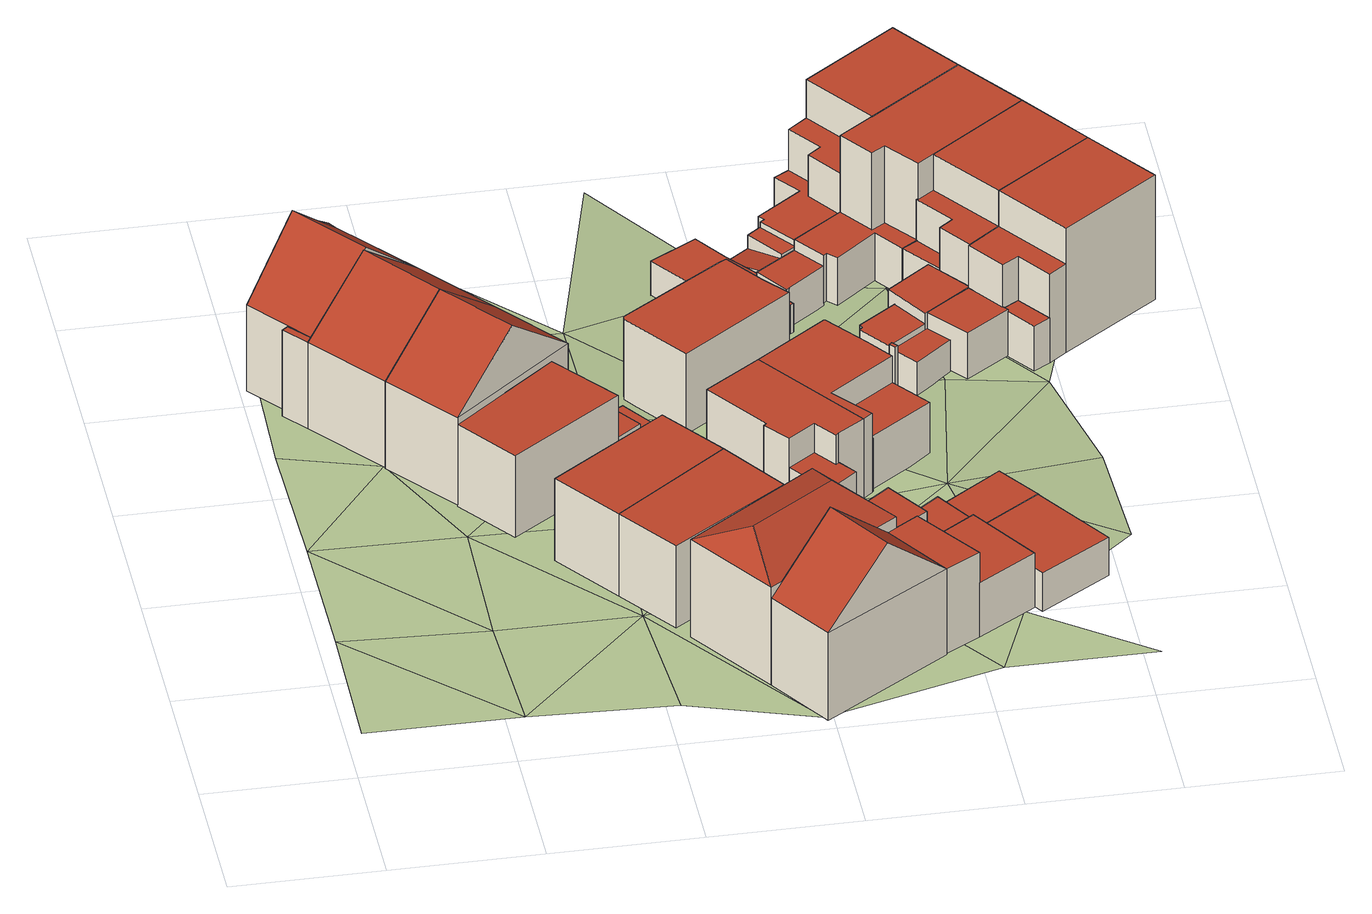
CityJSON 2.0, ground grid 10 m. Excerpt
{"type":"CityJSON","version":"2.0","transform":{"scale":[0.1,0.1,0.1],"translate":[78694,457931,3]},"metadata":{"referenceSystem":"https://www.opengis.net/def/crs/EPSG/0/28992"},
"CityObjects":{
"building1":{"type":"Building","children":["building1-1","building1-2","building1-3","building1-4"]},
"building1-1":{"type":"BuildingPart","attributes":{"RelativeEavesHeight":6.47,"AbsoluteEavesHeight":10.37,"RelativeRidgeHeight":6.47,"AbsoluteRidgeHeight":10.37,"roofType":"1000"},"parents":["building1"],"geometry":[{"type":"Solid","lod":"2","boundaries":[[[[0,1,2,3]],[[1,4,5,2]],[[4,6,7,5]],[[6,0,3,7]],[[6,4,1,0]],[[3,2,5,7]]]],"semantics":{"surfaces":[{"type":"WallSurface"},{"type":"RoofSurface","Slope":90,"Direction":0},{"type":"GroundSurface"}],"values":[[0,0,0,0,1,2]]}}]},
"building1-2":{"type":"BuildingPart","attributes":{"RelativeEavesHeight":6.47,"AbsoluteEavesHeight":10.37,"RelativeRidgeHeight":10.75,"AbsoluteRidgeHeight":14.65,"roofType":"1030"},"parents":["building1"],"geometry":[{"type":"Solid","lod":"2","boundaries":[[[[6,8,9,7]],[[8,10,11,9]],[[10,12,13,11]],[[12,6,7,13]],[[10,8,14]],[[6,12,15]],[[8,6,15,14]],[[12,10,14,15]],[[7,9,11,13]]]],"semantics":{"surfaces":[{"type":"WallSurface"},{"type":"RoofSurface","Slope":49.27,"Direction":230.89},{"type":"RoofSurface","Slope":49.26,"Direction":50.98},{"type":"GroundSurface"}],"values":[[0,0,0,0,0,0,1,2,3]]}}]},
"building1-3":{"type":"BuildingPart","attributes":{"RelativeEavesHeight":6.44,"AbsoluteEavesHeight":10.37,"RelativeRidgeHeight":8.8,"AbsoluteRidgeHeight":12.73,"roofType":"1030"},"parents":["building1"],"geometry":[{"type":"Solid","lod":"2","boundaries":[[[[16,10,11,17]],[[10,18,19,11]],[[18,20,21,19]],[[20,16,17,21]],[[18,10,22]],[[16,20,23]],[[10,16,23,22]],[[20,18,22,23]],[[17,11,19,21]]]],"semantics":{"surfaces":[{"type":"WallSurface"},{"type":"RoofSurface","Slope":52.2,"Direction":49.3},{"type":"RoofSurface","Slope":52.3,"Direction":225.8},{"type":"GroundSurface"}],"values":[[0,0,0,0,0,0,1,2,3]]}}]},
"building1-4":{"type":"BuildingPart","attributes":{"RelativeEavesHeight":6.43,"AbsoluteEavesHeight":10.37,"RelativeRidgeHeight":6.43,"AbsoluteRidgeHeight":10.37,"roofType":"1000"},"parents":["building1"],"geometry":[{"type":"Solid","lod":"2","boundaries":[[[[18,24,25,19]],[[24,26,27,25]],[[26,28,29,27]],[[28,18,19,29]],[[28,26,24,18]],[[19,25,27,29]]]],"semantics":{"surfaces":[{"type":"WallSurface"},{"type":"RoofSurface","Slope":90,"Direction":0},{"type":"GroundSurface"}],"values":[[0,0,0,0,1,2]]}}]},
"building2":{"type":"Building","attributes":{"RelativeEavesHeight":6.49,"AbsoluteEavesHeight":10.37,"RelativeRidgeHeight":10.77,"AbsoluteRidgeHeight":14.65,"roofType":"1030"},"geometry":[{"type":"Solid","lod":"2","boundaries":[[[[30,0,3,31]],[[0,12,13,3]],[[12,32,33,13]],[[32,30,31,33]],[[12,0,34]],[[30,32,35]],[[0,30,35,34]],[[32,12,34,35]],[[31,3,13,33]]]],"semantics":{"surfaces":[{"type":"WallSurface"},{"type":"RoofSurface","Slope":50.64,"Direction":230.99},{"type":"RoofSurface","Slope":50.64,"Direction":51.01},{"type":"GroundSurface"}],"values":[[0,0,0,0,0,0,1,2,3]]}}]},
"building3":{"type":"Building","attributes":{"RelativeEavesHeight":6.62,"AbsoluteEavesHeight":10.37,"RelativeRidgeHeight":10.89,"AbsoluteRidgeHeight":14.65,"roofType":"1030"},"geometry":[{"type":"Solid","lod":"2","boundaries":[[[[36,30,37,38]],[[30,32,39,37]],[[32,40,41,39]],[[40,36,38,41]],[[32,30,35]],[[36,40,42]],[[30,36,42,35]],[[40,32,35,42]],[[38,37,39,41]]]],"semantics":{"surfaces":[{"type":"WallSurface"},{"type":"RoofSurface","Slope":50.66,"Direction":231.15},{"type":"RoofSurface","Slope":50.66,"Direction":51.07},{"type":"GroundSurface"}],"values":[[0,0,0,0,0,0,1,2,3]]}}]},
"building4":{"type":"Building","children":["building4-1","building4-2","building4-3"]},
"building4-1":{"type":"BuildingPart","attributes":{"RelativeEavesHeight":6.18,"AbsoluteEavesHeight":9.88,"RelativeRidgeHeight":6.18,"AbsoluteRidgeHeight":9.88,"roofType":"1000"},"parents":["building4"],"geometry":[{"type":"Solid","lod":"2","boundaries":[[[[43,44,45,46]],[[44,47,48,45]],[[47,49,50,48]],[[49,43,46,50]],[[49,47,44,43]],[[46,45,48,50]]]],"semantics":{"surfaces":[{"type":"WallSurface"},{"type":"RoofSurface","Slope":90,"Direction":0},{"type":"GroundSurface"}],"values":[[0,0,0,0,1,2]]}}]},
"building4-2":{"type":"BuildingPart","attributes":{"RelativeEavesHeight":2.96,"AbsoluteEavesHeight":6.72,"RelativeRidgeHeight":2.96,"AbsoluteRidgeHeight":6.72,"roofType":"1000"},"parents":["building4"],"geometry":[{"type":"Solid","lod":"2","boundaries":[[[[51,52,53,54]],[[52,55,56,53]],[[55,57,58,56]],[[57,51,54,58]],[[57,55,52,51]],[[54,53,56,58]]]],"semantics":{"surfaces":[{"type":"WallSurface"},{"type":"RoofSurface","Slope":90,"Direction":0},{"type":"GroundSurface"}],"values":[[0,0,0,0,1,2]]}}]},
"building4-3":{"type":"BuildingPart","attributes":{"RelativeEavesHeight":2.43,"AbsoluteEavesHeight":6.2,"RelativeRidgeHeight":2.43,"AbsoluteRidgeHeight":6.2,"roofType":"1000"},"parents":["building4"],"geometry":[{"type":"Solid","lod":"2","boundaries":[[[[59,60,61,62]],[[60,63,64,61]],[[63,65,66,64]],[[65,59,62,66]],[[65,63,60,59]],[[62,61,64,66]]]],"semantics":{"surfaces":[{"type":"WallSurface"},{"type":"RoofSurface","Slope":90,"Direction":0},{"type":"GroundSurface"}],"values":[[0,0,0,0,1,2]]}}]},
"building5":{"type":"Building","children":["building5-1","building5-2"]},
"building5-1":{"type":"BuildingPart","attributes":{"RelativeEavesHeight":6.18,"AbsoluteEavesHeight":9.88,"RelativeRidgeHeight":6.18,"AbsoluteRidgeHeight":9.88,"roofType":"1000"},"parents":["building5"],"geometry":[{"type":"Solid","lod":"2","boundaries":[[[[67,68,69,70]],[[68,71,72,69]],[[71,73,74,72]],[[73,67,70,74]],[[73,71,68,67]],[[70,69,72,74]]]],"semantics":{"surfaces":[{"type":"WallSurface"},{"type":"RoofSurface","Slope":90,"Direction":0},{"type":"GroundSurface"}],"values":[[0,0,0,0,1,2]]}}]},
"building5-2":{"type":"BuildingPart","attributes":{"RelativeEavesHeight":2.04,"AbsoluteEavesHeight":5.82,"RelativeRidgeHeight":2.04,"AbsoluteRidgeHeight":5.82,"roofType":"1000"},"parents":["building5"],"geometry":[{"type":"Solid","lod":"2","boundaries":[[[[75,76,77,78]],[[76,79,80,77]],[[79,81,82,80]],[[81,75,78,82]],[[81,79,76,75]],[[78,77,80,82]]]],"semantics":{"surfaces":[{"type":"WallSurface"},{"type":"RoofSurface","Slope":90,"Direction":0},{"type":"GroundSurface"}],"values":[[0,0,0,0,1,2]]}}]},
"building6":{"type":"Building","attributes":{"RelativeEavesHeight":6.17,"AbsoluteEavesHeight":9.88,"RelativeRidgeHeight":6.17,"AbsoluteRidgeHeight":9.88,"roofType":"1000"},"geometry":[{"type":"Solid","lod":"2","boundaries":[[[[83,67,70,84]],[[67,73,74,70]],[[73,85,86,74]],[[85,83,84,86]],[[85,73,67,83]],[[84,70,74,86]]]],"semantics":{"surfaces":[{"type":"WallSurface"},{"type":"RoofSurface","Slope":90,"Direction":172.68},{"type":"GroundSurface"}],"values":[[0,0,0,0,1,2]]}}]},
"building7":{"type":"Building","children":["building7-1","building7-2","building7-3","building7-4"]},
"building7-1":{"type":"BuildingPart","attributes":{"RelativeEavesHeight":6.37,"AbsoluteEavesHeight":10.23,"RelativeRidgeHeight":6.37,"AbsoluteRidgeHeight":10.23,"roofType":"1000"},"parents":["building7"],"geometry":[{"type":"Solid","lod":"2","boundaries":[[[[87,88,89,90]],[[88,91,92,89]],[[91,93,94,92]],[[93,87,90,94]],[[93,91,88,87]],[[90,89,92,94]]]],"semantics":{"surfaces":[{"type":"WallSurface"},{"type":"RoofSurface","Slope":90,"Direction":0},{"type":"GroundSurface"}],"values":[[0,0,0,0,1,2]]}}]},
"building7-2":{"type":"BuildingPart","attributes":{"RelativeEavesHeight":3.27,"AbsoluteEavesHeight":7.13,"RelativeRidgeHeight":3.27,"AbsoluteRidgeHeight":7.13,"roofType":"1000"},"parents":["building7"],"geometry":[{"type":"Solid","lod":"2","boundaries":[[[[95,96,97,92]],[[96,98,99,97]],[[98,100,94,99]],[[100,95,92,94]],[[100,98,96,95]],[[92,97,99,94]]]],"semantics":{"surfaces":[{"type":"WallSurface"},{"type":"RoofSurface","Slope":90,"Direction":0},{"type":"GroundSurface"}],"values":[[0,0,0,0,1,2]]}}]},
"building7-3":{"type":"BuildingPart","attributes":{"RelativeEavesHeight":7.35,"AbsoluteEavesHeight":11.08,"RelativeRidgeHeight":9.25,"AbsoluteRidgeHeight":12.98,"roofType":"1040"},"parents":["building7"],"geometry":[{"type":"Solid","lod":"2","boundaries":[[[[101,102,103,104]],[[102,105,106,103]],[[105,107,108,106]],[[107,101,104,108]],[[105,102,109]],[[101,107,110]],[[102,101,110,109]],[[107,105,109,110]],[[104,103,106,108]]]],"semantics":{"surfaces":[{"type":"WallSurface"},{"type":"RoofSurface","Slope":45,"Direction":236.45},{"type":"RoofSurface","Slope":45,"Direction":55.06},{"type":"RoofSurface","Slope":62.16,"Direction":145.88},{"type":"RoofSurface","Slope":62.16,"Direction":325.47},{"type":"GroundSurface"}],"values":[[0,0,0,0,1,2,3,4,5]]}}]},
"building7-4":{"type":"BuildingPart","attributes":{"RelativeEavesHeight":2.85,"AbsoluteEavesHeight":6.71,"RelativeRidgeHeight":2.85,"AbsoluteRidgeHeight":6.71,"roofType":"1000"},"parents":["building7"],"geometry":[{"type":"Solid","lod":"2","boundaries":[[[[111,112,113,114]],[[112,115,116,113]],[[115,117,99,116]],[[117,111,114,99]],[[117,115,112,111]],[[114,113,116,99]]]],"semantics":{"surfaces":[{"type":"WallSurface"},{"type":"RoofSurface","Slope":90,"Direction":0},{"type":"GroundSurface"}],"values":[[0,0,0,0,1,2]]}}]},
"building8":{"type":"Building","children":["building8-1","building8-2","building8-3"]},
"building8-1":{"type":"BuildingPart","attributes":{"RelativeEavesHeight":5.99,"AbsoluteEavesHeight":9.77,"RelativeRidgeHeight":5.99,"AbsoluteRidgeHeight":9.77,"roofType":"1000"},"parents":["building8"],"geometry":[{"type":"Solid","lod":"2","boundaries":[[[[118,119,120,121]],[[119,122,123,120]],[[122,124,125,123]],[[124,126,127,125]],[[126,128,129,127]],[[128,130,131,129]],[[130,132,133,131]],[[132,134,135,133]],[[134,118,121,135]],[[134,132,130,128,126,124,122,119,118]],[[121,120,123,125,127,129,131,133,135]]]],"semantics":{"surfaces":[{"type":"WallSurface"},{"type":"RoofSurface","Slope":90,"Direction":188.83},{"type":"GroundSurface"}],"values":[[0,0,0,0,0,0,0,0,0,1,2]]}}]},
"building8-2":{"type":"BuildingPart","attributes":{"RelativeEavesHeight":2.08,"AbsoluteEavesHeight":5.87,"RelativeRidgeHeight":2.08,"AbsoluteRidgeHeight":5.87,"roofType":"1000"},"parents":["building8"],"geometry":[{"type":"Solid","lod":"2","boundaries":[[[[136,137,138,139]],[[137,140,141,138]],[[140,142,143,141]],[[142,144,135,143]],[[144,145,133,135]],[[145,146,147,133]],[[146,136,139,147]],[[146,145,144,142,140,137,136]],[[139,138,141,143,135,133,147]]]],"semantics":{"surfaces":[{"type":"WallSurface"},{"type":"RoofSurface","Slope":90,"Direction":305.87},{"type":"GroundSurface"}],"values":[[0,0,0,0,0,0,0,1,2]]}}]},
"building8-3":{"type":"BuildingPart","attributes":{"RelativeEavesHeight":3.76,"AbsoluteEavesHeight":7.57,"RelativeRidgeHeight":3.76,"AbsoluteRidgeHeight":7.57,"roofType":"1000"},"parents":["building8"],"geometry":[{"type":"Solid","lod":"2","boundaries":[[[[148,149,131,133]],[[149,150,129,131]],[[150,151,127,129]],[[151,152,153,127]],[[152,154,155,153]],[[154,156,157,155]],[[156,158,147,157]],[[158,148,133,147]],[[158,156,154,152,151,150,149,148]],[[133,131,129,127,153,155,157,147]]]],"semantics":{"surfaces":[{"type":"WallSurface"},{"type":"RoofSurface","Slope":90,"Direction":304.94},{"type":"GroundSurface"}],"values":[[0,0,0,0,0,0,0,0,1,2]]}}]},
"building9":{"type":"Building","attributes":{"RelativeEavesHeight":6.09,"AbsoluteEavesHeight":9.88,"RelativeRidgeHeight":6.09,"AbsoluteRidgeHeight":9.88,"roofType":"1000"},"geometry":[{"type":"Solid","lod":"2","boundaries":[[[[159,160,161,162]],[[160,163,164,161]],[[163,165,166,164]],[[165,167,168,166]],[[167,169,170,168]],[[169,171,172,170]],[[171,159,162,172]],[[171,169,167,165,163,160,159]],[[162,161,164,166,168,170,172]]]],"semantics":{"surfaces":[{"type":"WallSurface"},{"type":"RoofSurface","Slope":90,"Direction":0},{"type":"GroundSurface"}],"values":[[0,0,0,0,0,0,0,1,2]]}}]},
"building10":{"type":"Building","children":["building10-1","building10-2","building10-3","building10-4"]},
"building10-1":{"type":"BuildingPart","attributes":{"RelativeEavesHeight":6.57,"AbsoluteEavesHeight":10.32,"RelativeRidgeHeight":10.96,"AbsoluteRidgeHeight":14.71,"roofType":"1030"},"parents":["building10"],"geometry":[{"type":"Solid","lod":"2","boundaries":[[[[173,174,175,176]],[[174,177,178,175]],[[177,179,103,178]],[[179,173,176,103]],[[177,174,180]],[[173,179,181]],[[174,173,181,180]],[[179,177,180,181]],[[176,175,178,103]]]],"semantics":{"surfaces":[{"type":"WallSurface"},{"type":"RoofSurface","Slope":48.79,"Direction":57.35},{"type":"RoofSurface","Slope":48.79,"Direction":236.78},{"type":"GroundSurface"}],"values":[[0,0,0,0,0,0,1,2,3]]}}]},
"building10-2":{"type":"BuildingPart","attributes":{"RelativeEavesHeight":4.15,"AbsoluteEavesHeight":8.02,"RelativeRidgeHeight":4.15,"AbsoluteRidgeHeight":8.02,"roofType":"1000"},"parents":["building10"],"geometry":[{"type":"Solid","lod":"2","boundaries":[[[[182,183,184,185]],[[183,186,187,184]],[[186,188,189,187]],[[188,182,185,189]],[[188,186,183,182]],[[185,184,187,189]]]],"semantics":{"surfaces":[{"type":"WallSurface"},{"type":"RoofSurface","Slope":90,"Direction":0},{"type":"GroundSurface"}],"values":[[0,0,0,0,1,2]]}}]},
"building10-3":{"type":"BuildingPart","attributes":{"RelativeEavesHeight":6.43,"AbsoluteEavesHeight":10.32,"RelativeRidgeHeight":6.43,"AbsoluteRidgeHeight":10.32,"roofType":"1000"},"parents":["building10"],"geometry":[{"type":"Solid","lod":"2","boundaries":[[[[190,174,191,187]],[[174,173,192,191]],[[173,193,189,192]],[[193,190,187,189]],[[193,173,174,190]],[[187,191,192,189]]]],"semantics":{"surfaces":[{"type":"WallSurface"},{"type":"RoofSurface","Slope":90,"Direction":0},{"type":"GroundSurface"}],"values":[[0,0,0,0,1,2]]}}]},
"building10-4":{"type":"BuildingPart","attributes":{"RelativeEavesHeight":2.96,"AbsoluteEavesHeight":6.82,"RelativeRidgeHeight":2.96,"AbsoluteRidgeHeight":6.82,"roofType":"1000"},"parents":["building10"],"geometry":[{"type":"Solid","lod":"2","boundaries":[[[[194,195,196,185]],[[195,197,198,196]],[[197,199,200,198]],[[199,194,185,200]],[[199,197,195,194]],[[185,196,198,200]]]],"semantics":{"surfaces":[{"type":"WallSurface"},{"type":"RoofSurface","Slope":90,"Direction":0},{"type":"GroundSurface"}],"values":[[0,0,0,0,1,2]]}}]},
"building11":{"type":"Building","children":["building11-1","building11-2"]},
"building11-1":{"type":"BuildingPart","attributes":{"RelativeEavesHeight":5.96,"AbsoluteEavesHeight":9.77,"RelativeRidgeHeight":5.96,"AbsoluteRidgeHeight":9.77,"roofType":"1000"},"parents":["building11"],"geometry":[{"type":"Solid","lod":"2","boundaries":[[[[201,124,125,202]],[[124,122,123,125]],[[122,203,204,123]],[[203,205,206,204]],[[205,207,208,206]],[[207,209,210,208]],[[209,211,212,210]],[[211,201,202,212]],[[211,209,207,205,203,122,124,201]],[[202,125,123,204,206,208,210,212]]]],"semantics":{"surfaces":[{"type":"WallSurface"},{"type":"RoofSurface","Slope":90,"Direction":180},{"type":"GroundSurface"}],"values":[[0,0,0,0,0,0,0,0,1,2]]}}]},
"building11-2":{"type":"BuildingPart","attributes":{"RelativeEavesHeight":3.94,"AbsoluteEavesHeight":7.77,"RelativeRidgeHeight":3.94,"AbsoluteRidgeHeight":7.77,"roofType":"1000"},"parents":["building11"],"geometry":[{"type":"Solid","lod":"2","boundaries":[[[[213,214,215,210]],[[214,216,217,215]],[[216,218,219,217]],[[218,220,202,219]],[[220,221,212,202]],[[221,213,210,212]],[[221,220,218,216,214,213]],[[210,215,217,219,202,212]]]],"semantics":{"surfaces":[{"type":"WallSurface"},{"type":"RoofSurface","Slope":90,"Direction":0},{"type":"GroundSurface"}],"values":[[0,0,0,0,0,0,1,2]]}}]},
"building12":{"type":"Building","children":["building12-1","building12-2","building12-3","building12-4","building12-5","building12-6"]},
"building12-1":{"type":"BuildingPart","attributes":{"RelativeEavesHeight":9.35,"AbsoluteEavesHeight":14.13,"RelativeRidgeHeight":9.35,"AbsoluteRidgeHeight":14.13,"roofType":"1000"},"parents":["building12"],"geometry":[{"type":"Solid","lod":"2","boundaries":[[[[222,223,224,225]],[[223,226,227,224]],[[226,228,229,227]],[[228,222,225,229]],[[228,226,223,222]],[[225,224,227,229]]]],"semantics":{"surfaces":[{"type":"WallSurface"},{"type":"RoofSurface","Slope":90,"Direction":0},{"type":"GroundSurface"}],"values":[[0,0,0,0,1,2]]}}]},
"building12-2":{"type":"BuildingPart","attributes":{"RelativeEavesHeight":6.42,"AbsoluteEavesHeight":11.23,"RelativeRidgeHeight":6.42,"AbsoluteRidgeHeight":11.23,"roofType":"1000"},"parents":["building12"],"geometry":[{"type":"Solid","lod":"2","boundaries":[[[[230,231,232,233]],[[231,234,235,232]],[[234,236,229,235]],[[236,237,227,229]],[[237,238,239,227]],[[238,230,233,239]],[[238,237,236,234,231,230]],[[233,232,235,229,227,239]]]],"semantics":{"surfaces":[{"type":"WallSurface"},{"type":"RoofSurface","Slope":90,"Direction":180},{"type":"GroundSurface"}],"values":[[0,0,0,0,0,0,1,2]]}}]},
"building12-3":{"type":"BuildingPart","attributes":{"RelativeEavesHeight":3.32,"AbsoluteEavesHeight":8.13,"RelativeRidgeHeight":3.32,"AbsoluteRidgeHeight":8.13,"roofType":"1000"},"parents":["building12"],"geometry":[{"type":"Solid","lod":"2","boundaries":[[[[240,241,242,243]],[[241,244,245,242]],[[244,246,247,245]],[[246,248,249,247]],[[248,250,235,249]],[[250,251,232,235]],[[251,252,233,232]],[[252,253,239,233]],[[253,254,255,239]],[[254,240,243,255]],[[254,253,252,251,250,248,246,244,241,240]],[[243,242,245,247,249,235,232,233,239,255]]]],"semantics":{"surfaces":[{"type":"WallSurface"},{"type":"RoofSurface","Slope":90,"Direction":0},{"type":"GroundSurface"}],"values":[[0,0,0,0,0,0,0,0,0,0,1,2]]}}]},
"building12-4":{"type":"BuildingPart","attributes":{"RelativeEavesHeight":2.98,"AbsoluteEavesHeight":7.73,"RelativeRidgeHeight":2.98,"AbsoluteRidgeHeight":7.73,"roofType":"1000"},"parents":["building12"],"geometry":[{"type":"Solid","lod":"2","boundaries":[[[[256,257,243,258]],[[257,259,255,243]],[[259,260,261,255]],[[260,256,258,261]],[[260,259,257,256]],[[258,243,255,261]]]],"semantics":{"surfaces":[{"type":"WallSurface"},{"type":"RoofSurface","Slope":90,"Direction":0},{"type":"GroundSurface"}],"values":[[0,0,0,0,1,2]]}}]},
"building12-5":{"type":"BuildingPart","attributes":{"RelativeEavesHeight":2.73,"AbsoluteEavesHeight":7.13,"RelativeRidgeHeight":2.73,"AbsoluteRidgeHeight":7.13,"roofType":"1000"},"parents":["building12"],"geometry":[{"type":"Solid","lod":"2","boundaries":[[[[262,263,264,265]],[[263,266,267,264]],[[266,268,269,267]],[[268,270,271,269]],[[270,272,273,271]],[[272,262,265,273]],[[272,270,268,266,263,262]],[[265,264,267,269,271,273]]]],"semantics":{"surfaces":[{"type":"WallSurface"},{"type":"RoofSurface","Slope":90,"Direction":0},{"type":"GroundSurface"}],"values":[[0,0,0,0,0,0,1,2]]}}]},
"building12-6":{"type":"BuildingPart","attributes":{"RelativeEavesHeight":2.41,"AbsoluteEavesHeight":7.05,"RelativeRidgeHeight":2.73,"AbsoluteRidgeHeight":7.36,"roofType":"1010"},"parents":["building12"],"geometry":[{"type":"Solid","lod":"2","boundaries":[[[[274,275,276,277]],[[275,278,279,276]],[[278,280,281,279]],[[280,274,277,281]],[[280,278,275,274]],[[277,276,279,281]]]],"semantics":{"surfaces":[{"type":"WallSurface"},{"type":"RoofSurface","Slope":77.82,"Direction":323.18},{"type":"GroundSurface"}],"values":[[0,0,0,0,1,2]]}}]},
"building13":{"type":"Building","children":["building13-1","building13-2","building13-3","building13-4"]},
"building13-1":{"type":"BuildingPart","attributes":{"RelativeEavesHeight":9.37,"AbsoluteEavesHeight":14.13,"RelativeRidgeHeight":9.37,"AbsoluteRidgeHeight":14.13,"roofType":"1000"},"parents":["building13"],"geometry":[{"type":"Solid","lod":"2","boundaries":[[[[223,282,283,224]],[[282,284,285,283]],[[284,286,287,285]],[[286,288,289,287]],[[288,290,239,289]],[[290,223,224,239]],[[290,288,286,284,282,223]],[[224,283,285,287,289,239]]]],"semantics":{"surfaces":[{"type":"WallSurface"},{"type":"RoofSurface","Slope":90,"Direction":0},{"type":"GroundSurface"}],"values":[[0,0,0,0,0,0,1,2]]}}]},
"building13-2":{"type":"BuildingPart","attributes":{"RelativeEavesHeight":3.66,"AbsoluteEavesHeight":8.33,"RelativeRidgeHeight":3.66,"AbsoluteRidgeHeight":8.33,"roofType":"1000"},"parents":["building13"],"geometry":[{"type":"Solid","lod":"2","boundaries":[[[[291,292,293,294]],[[292,295,296,293]],[[295,297,298,296]],[[297,299,300,298]],[[299,301,302,300]],[[301,303,304,302]],[[303,305,306,304]],[[305,307,308,306]],[[307,309,310,308]],[[309,291,294,310]],[[309,307,305,303,301,299,297,295,292,291]],[[294,293,296,298,300,302,304,306,308,310]]]],"semantics":{"surfaces":[{"type":"WallSurface"},{"type":"RoofSurface","Slope":90,"Direction":0},{"type":"GroundSurface"}],"values":[[0,0,0,0,0,0,0,0,0,0,1,2]]}}]},
"building13-3":{"type":"BuildingPart","attributes":{"RelativeEavesHeight":3.06,"AbsoluteEavesHeight":7.53,"RelativeRidgeHeight":3.06,"AbsoluteRidgeHeight":7.53,"roofType":"1000"},"parents":["building13"],"geometry":[{"type":"Solid","lod":"2","boundaries":[[[[311,312,313,314]],[[312,315,316,313]],[[315,317,318,316]],[[317,319,320,318]],[[319,311,314,320]],[[319,317,315,312,311]],[[314,313,316,318,320]]]],"semantics":{"surfaces":[{"type":"WallSurface"},{"type":"RoofSurface","Slope":90,"Direction":270},{"type":"GroundSurface"}],"values":[[0,0,0,0,0,1,2]]}}]},
"building13-4":{"type":"BuildingPart","attributes":{"RelativeEavesHeight":2.25,"AbsoluteEavesHeight":6.53,"RelativeRidgeHeight":2.25,"AbsoluteRidgeHeight":6.53,"roofType":"1000"},"parents":["building13"],"geometry":[{"type":"Solid","lod":"2","boundaries":[[[[321,322,323,324]],[[322,325,326,323]],[[325,327,328,326]],[[327,329,330,328]],[[329,331,332,330]],[[331,333,334,332]],[[333,321,324,334]],[[333,331,329,327,325,322,321]],[[324,323,326,328,330,332,334]]]],"semantics":{"surfaces":[{"type":"WallSurface"},{"type":"RoofSurface","Slope":90,"Direction":0},{"type":"GroundSurface"}],"values":[[0,0,0,0,0,0,0,1,2]]}}]},
"building14":{"type":"Building","children":["building14-1","building14-2","building14-3","building14-4","building14-5"]},
"building14-1":{"type":"BuildingPart","attributes":{"RelativeEavesHeight":3.51,"AbsoluteEavesHeight":8.15,"RelativeRidgeHeight":3.51,"AbsoluteRidgeHeight":8.15,"roofType":"1000"},"parents":["building14"],"geometry":[{"type":"Solid","lod":"2","boundaries":[[[[335,336,337,338]],[[336,339,340,337]],[[339,341,342,340]],[[341,335,338,342]],[[341,339,336,335]],[[338,337,340,342]]]],"semantics":{"surfaces":[{"type":"WallSurface"},{"type":"RoofSurface","Slope":90,"Direction":0},{"type":"GroundSurface"}],"values":[[0,0,0,0,1,2]]}}]},
"building14-2":{"type":"BuildingPart","attributes":{"RelativeEavesHeight":3.02,"AbsoluteEavesHeight":7.44,"RelativeRidgeHeight":3.02,"AbsoluteRidgeHeight":7.44,"roofType":"1000"},"parents":["building14"],"geometry":[{"type":"Solid","lod":"2","boundaries":[[[[343,344,345,346]],[[344,347,348,345]],[[347,349,350,348]],[[349,351,352,350]],[[351,353,354,352]],[[353,343,346,354]],[[353,351,349,347,344,343]],[[346,345,348,350,352,354]]]],"semantics":{"surfaces":[{"type":"WallSurface"},{"type":"RoofSurface","Slope":90,"Direction":0},{"type":"GroundSurface"}],"values":[[0,0,0,0,0,0,1,2]]}}]},
"building14-3":{"type":"BuildingPart","attributes":{"RelativeEavesHeight":9.38,"AbsoluteEavesHeight":14.13,"RelativeRidgeHeight":9.38,"AbsoluteRidgeHeight":14.13,"roofType":"1000"},"parents":["building14"],"geometry":[{"type":"Solid","lod":"2","boundaries":[[[[355,282,283,356]],[[282,357,358,283]],[[357,359,360,358]],[[359,355,356,360]],[[359,357,282,355]],[[356,283,358,360]]]],"semantics":{"surfaces":[{"type":"WallSurface"},{"type":"RoofSurface","Slope":90,"Direction":0},{"type":"GroundSurface"}],"values":[[0,0,0,0,1,2]]}}]},
"building14-4":{"type":"BuildingPart","attributes":{"RelativeEavesHeight":6.66,"AbsoluteEavesHeight":11.43,"RelativeRidgeHeight":6.66,"AbsoluteRidgeHeight":11.43,"roofType":"1000"},"parents":["building14"],"geometry":[{"type":"Solid","lod":"2","boundaries":[[[[361,362,360,356]],[[362,363,364,360]],[[363,365,366,364]],[[365,367,368,366]],[[367,369,370,368]],[[369,361,356,370]],[[369,367,365,363,362,361]],[[356,360,364,366,368,370]]]],"semantics":{"surfaces":[{"type":"WallSurface"},{"type":"RoofSurface","Slope":90,"Direction":0},{"type":"GroundSurface"}],"values":[[0,0,0,0,0,0,1,2]]}}]},
"building14-5":{"type":"BuildingPart","attributes":{"RelativeEavesHeight":3.54,"AbsoluteEavesHeight":8.33,"RelativeRidgeHeight":3.54,"AbsoluteRidgeHeight":8.33,"roofType":"1000"},"parents":["building14"],"geometry":[{"type":"Solid","lod":"2","boundaries":[[[[371,372,366,368]],[[372,299,373,366]],[[299,374,370,373]],[[374,371,368,370]],[[374,299,372,371]],[[368,366,373,370]]]],"semantics":{"surfaces":[{"type":"WallSurface"},{"type":"RoofSurface","Slope":90,"Direction":270},{"type":"GroundSurface"}],"values":[[0,0,0,0,1,2]]}}]},
"building15":{"type":"Building","children":["building15-1","building15-2","building15-3","building15-4","building15-5","building15-6"]},
"building15-1":{"type":"BuildingPart","attributes":{"RelativeEavesHeight":3.48,"AbsoluteEavesHeight":8.15,"RelativeRidgeHeight":3.48,"AbsoluteRidgeHeight":8.15,"roofType":"1000"},"parents":["building15"],"geometry":[{"type":"Solid","lod":"2","boundaries":[[[[375,376,377,378]],[[376,379,380,377]],[[379,381,382,380]],[[381,375,378,382]],[[381,379,376,375]],[[378,377,380,382]]]],"semantics":{"surfaces":[{"type":"WallSurface"},{"type":"RoofSurface","Slope":90,"Direction":0},{"type":"GroundSurface"}],"values":[[0,0,0,0,1,2]]}}]},
"building15-2":{"type":"BuildingPart","attributes":{"RelativeEavesHeight":2.57,"AbsoluteEavesHeight":7.03,"RelativeRidgeHeight":2.57,"AbsoluteRidgeHeight":7.03,"roofType":"1000"},"parents":["building15"],"geometry":[{"type":"Solid","lod":"2","boundaries":[[[[383,384,385,386]],[[384,387,388,385]],[[387,389,390,388]],[[389,383,386,390]],[[389,387,384,383]],[[386,385,388,390]]]],"semantics":{"surfaces":[{"type":"WallSurface"},{"type":"RoofSurface","Slope":90,"Direction":0},{"type":"GroundSurface"}],"values":[[0,0,0,0,1,2]]}}]},
"building15-3":{"type":"BuildingPart","attributes":{"RelativeEavesHeight":3.09,"AbsoluteEavesHeight":7.54,"RelativeRidgeHeight":3.09,"AbsoluteRidgeHeight":7.54,"roofType":"1000"},"parents":["building15"],"geometry":[{"type":"Solid","lod":"2","boundaries":[[[[391,392,393,394]],[[392,395,396,393]],[[395,397,388,396]],[[397,391,394,388]],[[397,395,392,391]],[[394,393,396,388]]]],"semantics":{"surfaces":[{"type":"WallSurface"},{"type":"RoofSurface","Slope":90,"Direction":0},{"type":"GroundSurface"}],"values":[[0,0,0,0,1,2]]}}]},
"building15-4":{"type":"BuildingPart","attributes":{"RelativeEavesHeight":9.41,"AbsoluteEavesHeight":14.13,"RelativeRidgeHeight":9.41,"AbsoluteRidgeHeight":14.13,"roofType":"1000"},"parents":["building15"],"geometry":[{"type":"Solid","lod":"2","boundaries":[[[[359,357,398,399]],[[357,400,401,398]],[[400,402,403,401]],[[402,359,399,403]],[[402,400,357,359]],[[399,398,401,403]]]],"semantics":{"surfaces":[{"type":"WallSurface"},{"type":"RoofSurface","Slope":90,"Direction":0},{"type":"GroundSurface"}],"values":[[0,0,0,0,1,2]]}}]},
"building15-5":{"type":"BuildingPart","attributes":{"RelativeEavesHeight":3.39,"AbsoluteEavesHeight":8.13,"RelativeRidgeHeight":3.39,"AbsoluteRidgeHeight":8.13,"roofType":"1000"},"parents":["building15"],"geometry":[{"type":"Solid","lod":"2","boundaries":[[[[404,405,406,407]],[[405,408,409,406]],[[408,410,411,409]],[[410,404,407,411]],[[410,408,405,404]],[[407,406,409,411]]]],"semantics":{"surfaces":[{"type":"WallSurface"},{"type":"RoofSurface","Slope":90,"Direction":0},{"type":"GroundSurface"}],"values":[[0,0,0,0,1,2]]}}]},
"building15-6":{"type":"BuildingPart","attributes":{"RelativeEavesHeight":6.69,"AbsoluteEavesHeight":11.43,"RelativeRidgeHeight":6.69,"AbsoluteRidgeHeight":11.43,"roofType":"1000"},"parents":["building15"],"geometry":[{"type":"Solid","lod":"2","boundaries":[[[[412,413,406,409]],[[413,414,382,406]],[[414,362,399,382]],[[362,415,403,399]],[[415,416,411,403]],[[416,412,409,411]],[[416,415,362,414,413,412]],[[409,406,382,399,403,411]]]],"semantics":{"surfaces":[{"type":"WallSurface"},{"type":"RoofSurface","Slope":90,"Direction":0},{"type":"GroundSurface"}],"values":[[0,0,0,0,0,0,1,2]]}}]},
"terrain1":{"type":"TINRelief","geometry":[{"type":"CompositeSurface","lod":"2","boundaries":[[[417,418,419]],[[420,417,421]],[[417,419,421]],[[422,420,423]],[[420,421,424]],[[425,422,423]],[[420,424,423]],[[421,419,426]],[[425,423,427]],[[424,421,426]],[[419,428,426]],[[423,424,429]],[[425,427,430]],[[424,426,431]],[[427,423,429]],[[426,428,432]],[[424,431,429]],[[430,427,433]],[[431,426,434]],[[427,429,433]],[[426,432,435]],[[426,435,434]],[[429,431,436]],[[431,434,436]],[[433,429,436]],[[435,432,437]],[[433,436,438]],[[439,433,438]],[[434,435,440]],[[436,434,440]],[[435,437,441]],[[435,441,440]],[[438,436,442]],[[441,437,443]],[[436,440,444]],[[436,444,442]],[[440,441,445]],[[444,440,446]],[[438,442,447]],[[440,445,448]],[[440,448,446]],[[442,444,446]],[[442,446,449]]]}]}
},
"vertices":[
[34,368,74],[21,384,74],[21,384,9],[34,368,9],[25,387,74],[25,387,9],[38,372,74],[38,372,9],
[4,414,74],[4,414,9],[73,485,74],[73,485,9],[115,434,74],[115,434,9],[39,450,116],[77,403,116],
[69,491,74],[69,491,9],[31,442,74],[31,442,9],[26,447,74],[26,447,9],[52,464,97],[48,469,97],
[27,438,74],[27,438,9],[24,440,74],[24,440,9],[29,444,74],[29,444,9],
[74,319,74],[74,319,9],[155,385,74],[155,385,9],[75,401,116],[114,352,116],
[111,273,74],[74,319,8],[111,273,8],[155,385,8],[192,339,74],[192,339,8],[151,306,116],
[140,234,69],[111,273,69],[111,273,7],[140,234,7],[180,329,69],[180,329,7],[214,286,69],[214,286,7],
[214,286,37],[195,310,37],[195,310,8],[214,286,8],[212,323,37],[212,323,8],[230,298,37],[230,298,8],
[214,320,32],[224,326,32],[224,326,8],[214,320,8],[238,306,32],[238,306,8],[229,299,32],[229,299,8],
[192,162,69],[160,206,69],[160,206,7],[192,162,7],[237,261,69],[237,261,7],[268,219,69],[268,219,7],
[263,226,28],[269,231,28],[269,231,8],[263,226,8],[275,224,28],[275,224,8],[268,219,28],[268,219,8],
[221,122,69],[221,122,7],[298,175,69],[298,175,7],
[357,112,72],[338,139,72],[338,139,9],[357,112,9],[360,156,72],[360,156,9],[379,127,72],[379,127,9],
[360,156,41],[396,184,41],[396,184,9],[416,152,41],[416,152,9],[379,127,41],
[357,112,81],[268,52,81],[268,52,7],[357,112,7],[228,111,81],[228,111,7],[315,172,81],[315,172,7],[264,92,100],[320,131,100],
[398,181,37],[439,210,37],[439,210,9],[398,181,9],[459,181,37],[459,181,9],[416,152,37],
[299,242,68],[269,284,68],[269,284,8],[299,242,8],[306,310,68],[306,310,8],[359,236,68],[359,236,8],[341,224,68],[341,224,8],[339,222,68],[339,222,8],[328,237,68],[328,237,8],[310,224,68],[310,224,8],[297,240,68],[297,240,8],
[298,175,29],[291,185,29],[291,185,8],[298,175,8],[309,198,29],[309,198,8],[285,231,29],[285,231,8],[297,240,29],[310,224,29],[329,197,29],[329,197,8],
[310,224,46],[328,237,46],[339,222,46],[341,224,46],[350,212,46],[350,212,8],[331,197,46],[331,197,8],[331,198,46],[331,198,8],[329,197,46],
[263,322,69],[232,365,69],[232,365,8],[263,322,8],[232,368,69],[232,368,8],[300,414,69],[300,414,8],[305,417,69],[305,417,8],[323,392,69],[323,392,8],[337,375,69],[337,375,8],
[351,108,73],[380,63,73],[380,63,7],[351,108,7],[296,9,73],[296,9,7],[268,52,73],[338,36,117],[310,80,117],
[412,149,50],[442,102,50],[442,102,9],[412,149,9],[403,77,50],[403,77,9],[372,122,50],[372,122,9],
[403,77,73],[380,63,9],[351,108,9],[372,122,73],
[412,149,38],[458,180,38],[458,180,9],[493,127,38],[493,127,9],[446,97,38],[446,97,9],
[365,241,68],[365,241,8],[353,344,68],[353,344,8],[354,344,68],[354,344,8],[375,317,68],[375,317,8],[388,299,68],[388,299,8],[344,267,68],[344,267,8],
[388,299,48],[407,274,48],[407,274,8],[365,244,48],[365,244,8],[366,242,48],[366,242,8],[365,241,48],[344,267,48],
[439,583,111],[472,537,111],[472,537,18],[439,583,18],[410,492,111],[410,492,18],[377,538,111],[377,538,18],
[371,499,82],[380,506,82],[380,506,18],[371,499,18],[364,528,82],[364,528,18],[377,538,82],[410,492,82],[387,476,82],[387,476,18],
[337,477,51],[340,479,51],[340,479,18],[337,477,18],[337,483,51],[337,483,18],[367,505,51],[367,505,18],[354,522,51],[354,522,18],[364,528,51],[380,506,51],[371,499,51],[387,476,51],[355,453,51],[355,453,18],
[328,470,47],[337,477,47],[328,470,18],[355,453,47],[345,446,47],[345,446,18],
[305,417,41],[300,414,41],[300,414,14],[305,417,14],[266,462,41],[266,462,14],[297,480,41],[297,480,14],[312,458,41],[312,458,14],[330,435,41],[330,435,14],
[312,458,37],[328,470,37],[328,470,16],[312,458,16],[345,446,44],[345,446,16],[330,435,44],[330,435,16],
[504,493,111],[504,493,18],[429,438,111],[429,438,18],[412,460,111],[412,460,18],[403,454,111],[403,454,18],[387,476,111],
[387,476,53],[403,454,53],[403,454,17],[387,476,17],[412,460,53],[412,460,17],[429,438,53],[429,438,17],[418,431,53],[418,431,17],[404,450,53],[404,450,17],[377,428,53],[377,428,17],[371,434,53],[371,434,17],[369,432,53],[369,432,17],[354,452,53],[354,452,17],
[354,452,45],[369,432,45],[369,432,15],[354,452,15],[344,413,45],[344,413,15],[342,411,45],[342,411,15],[327,433,45],[327,433,15],
[342,411,35],[344,413,35],[344,413,13],[342,411,13],[346,410,35],[346,410,13],[344,409,35],[344,409,13],[323,392,35],[323,392,13],[305,417,35],[305,417,13],[327,433,35],[327,433,13],
[402,391,52],[431,413,52],[431,413,16],[402,391,16],[452,385,52],[452,385,16],[420,362,52],[420,362,16],
[405,386,44],[420,362,44],[420,362,14],[405,386,14],[394,343,44],[394,343,14],[379,363,44],[379,363,14],[381,365,44],[381,365,14],[380,368,44],[380,368,14],
[440,446,111],[440,446,18],[537,447,111],[537,447,18],[473,401,111],[473,401,18],
[440,446,84],[473,401,84],[452,385,84],[452,385,18],[437,406,84],[437,406,18],[446,413,84],[446,413,18],[428,438,84],[428,438,18],
[446,413,53],[437,406,53],[418,431,18],[428,438,53],
[471,357,52],[442,337,52],[442,337,17],[471,357,17],[421,363,52],[421,363,17],[451,384,52],[451,384,17],
[433,348,40],[409,328,40],[409,328,15],[433,348,15],[396,345,40],[396,345,15],[421,363,40],[421,363,15],
[399,341,45],[397,339,45],[397,339,15],[399,341,15],[394,343,45],[394,343,15],[396,345,45],
[537,447,17],[473,401,17],[571,400,111],[571,400,17],[507,354,111],[507,354,17],
[484,338,51],[468,360,51],[468,360,17],[484,338,17],[479,367,51],[479,367,17],[495,345,51],[495,345,17],
[479,367,84],[468,360,84],[451,384,84],[507,354,84],[495,345,84],
[11,140,10],[9,39,12],[112,41,10],[11,241,8],[109,139,7],[9,340,9],[73,320,9],[111,240,7],[12,439,9],[203,138,7],[116,443,11],[209,39,8],[209,342,8],[111,540,10],[205,237,7],[294,11,8],[206,434,13],[290,225,8],[327,162,9],[295,340,8],[412,41,10],[318,460,18],[244,572,18],[412,241,9],[435,99,9],[409,439,18],[510,38,12],[428,339,17],[512,155,18],[491,325,17],[448,570,18],[509,239,18],[533,453,18]
]}
